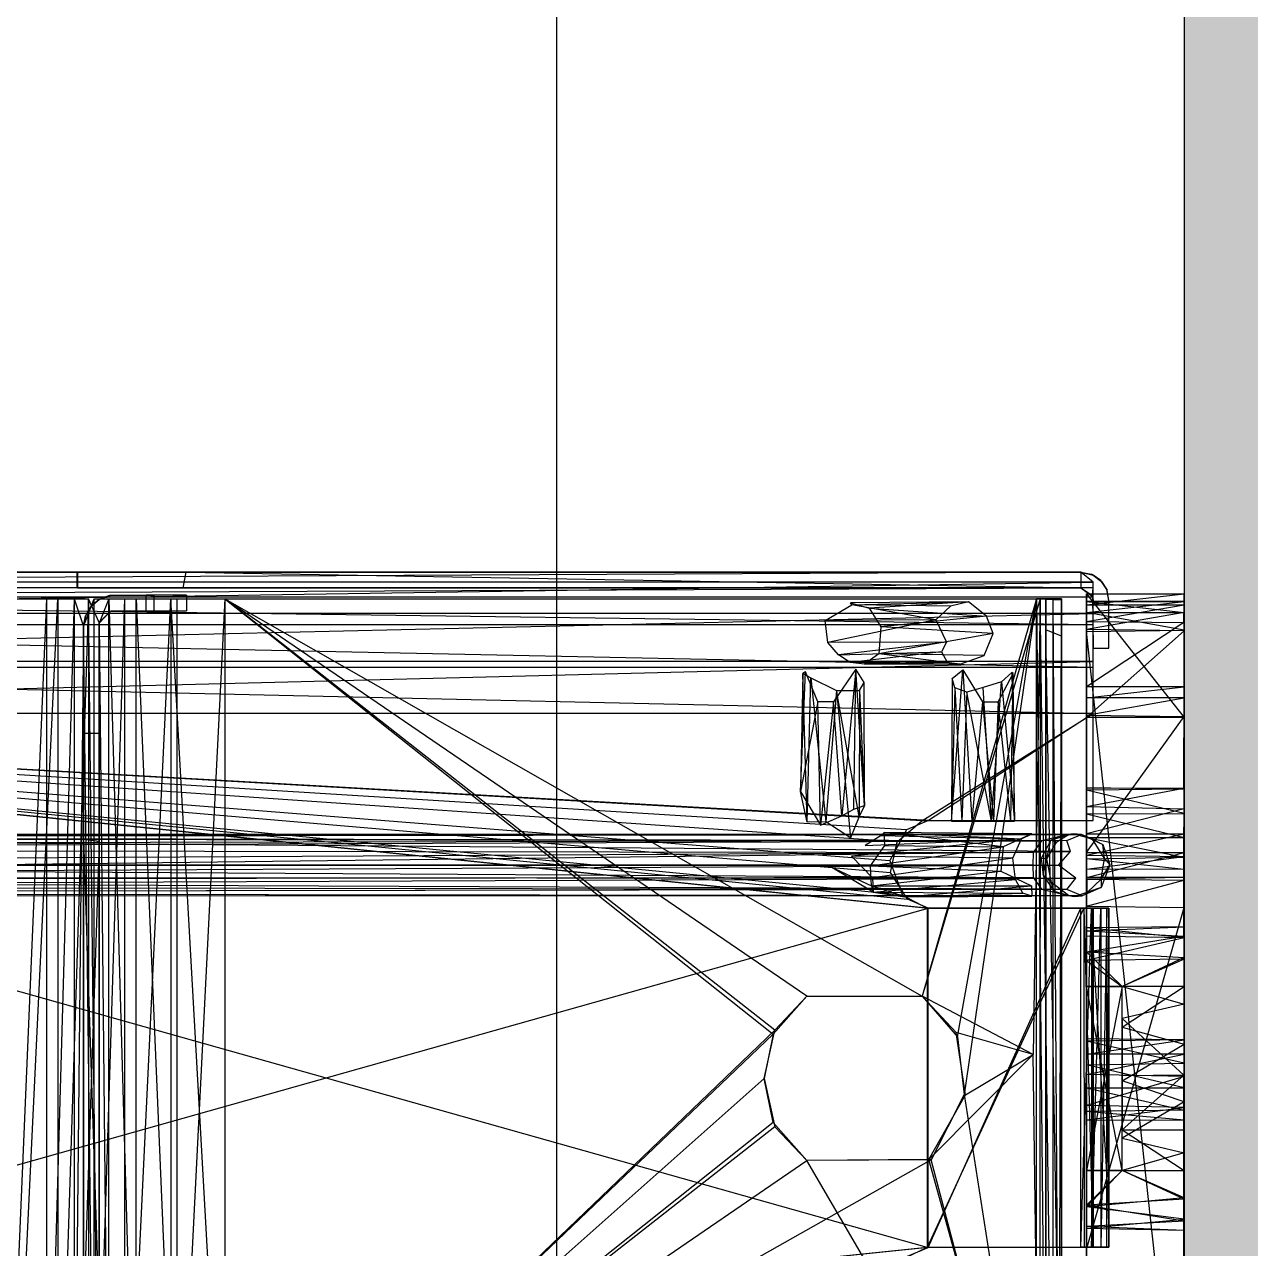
# Model space of a CAD drawing. Header units: inches. Extents: x 0 to 54693, y 0 to 31146.
# Drawn here: x 16360.8 to 16458.5, y 15884.7 to 15982.3 of the extents above; entities that cross this region are included whole.
import ezdxf
from ezdxf.lldxf.tags import DXFTag

# ---------------------------------------------------------------- set-up
doc = ezdxf.new("R2010")
doc.units = ezdxf.units.IN
doc.header["$MEASUREMENT"] = 0
doc.layers.add('Added', color=3, linetype='Continuous')
tags = doc.linetypes.add('fein_strichliert', pattern=[4, 1, -2, 1]).pattern_tags.tags
tags[8:9] = [DXFTag(74, 4), DXFTag(75, 0), DXFTag(340, '0'), DXFTag(46, 0.0), DXFTag(50, 0.0), DXFTag(44, 0.0), DXFTag(45, 0.0)]
tags[6:7] = [DXFTag(74, 4), DXFTag(75, 0), DXFTag(340, '0'), DXFTag(46, 0.0), DXFTag(50, 0.0), DXFTag(44, 0.0), DXFTag(45, 0.0)]
tags[4:5] = [DXFTag(74, 4), DXFTag(75, 0), DXFTag(340, '0'), DXFTag(46, 0.0), DXFTag(50, 0.0), DXFTag(44, 0.0), DXFTag(45, 0.0)]

msp = doc.modelspace()

# ---------------------------------------------------------------- linework, layer by layer
at = {"layer": 'Added', "linetype": 'fein_strichliert', "lineweight": -2, "ltscale": 0.18}
msp.add_line((16403.23, 15298.325), (16403.23, 16498.325), dxfattribs=at)
at = {"layer": 'Added', "linetype": 'Continuous', "lineweight": -2, "ltscale": 0.18}
for p, q in [((16453.23, 15985.825), (16453.23, 15810.825)), ((16444.999, 15938.624), (16281.655, 15937.834)), ((16444.999, 15938.624), (16281.655, 15938.624)), ((16355.732, 15938.624), (16444.999, 15938.624)), ((16365.013, 15938.624), (16363.542, 15938.624)), ((16365.01, 15937.374), (16365.013, 15938.624)), ((16365.02, 15938.624), (16365.013, 15938.624)), ((16444.999, 15938.624), (16365.013, 15938.624)), ((16373.68, 15938.624), (16365.013, 15938.624)), ((16365.018, 15937.374), (16365.013, 15938.624)), ((16365.02, 15938.624), (16365.018, 15937.374)), ((16365.02, 15938.624), (16373.68, 15938.624)), ((16370.016, 15938.624), (16365.02, 15938.624)), ((16373.446, 15937.374), (16373.68, 15938.624)), ((16373.68, 15938.624), (16444.999, 15937.374)), ((16444.999, 15938.624), (16445.999, 15938.389)), ((16444.999, 15938.624), (16444.999, 15937.374)), ((16444.999, 15938.624), (16445.86, 15938.453)), ((16445.999, 15937.834), (16444.999, 15938.624)), ((16445.86, 15938.453), (16445.999, 15938.389)), ((16446.59, 15937.965), (16445.86, 15938.453)), ((16446.59, 15937.965), (16445.999, 15938.389)), ((16445.999, 15938.389), (16446.66, 15937.891)), ((16281.655, 15935.329), (16445.999, 15937.834)), ((16445.999, 15937.834), (16281.655, 15937.834)), ((16445.999, 15918.845), (16445.999, 15937.834)), ((16446.66, 15937.891), (16446.59, 15937.965)), ((16447.078, 15937.235), (16446.59, 15937.965)), ((16446.66, 15937.891), (16447.097, 15937.188)), ((16447.078, 15937.235), (16446.66, 15937.891)), ((16281.655, 15936.672), (16444.999, 15937.374)), ((16445.999, 15937.374), (16281.655, 15937.374)), ((16281.655, 15936.672), (16445.999, 15934.445)), ((16281.655, 15936.672), (16445.999, 15936.672)), ((16359.342, 15860.089), (16362.586, 15936.489)), ((16359.342, 15936.489), (16365.909, 15936.489)), ((16359.82, 15860.089), (16363.47, 15936.489)), ((16362.586, 15860.089), (16362.586, 15936.489)), ((16364.754, 15936.489), (16362.586, 15860.089)), ((16363.47, 15936.489), (16363.47, 15860.089)), ((16365.909, 15936.489), (16363.47, 15860.089)), ((16364.754, 15936.489), (16364.754, 15860.089)), ((16364.754, 15936.489), (16365.515, 15934.289)), ((16365.018, 15937.374), (16369.074, 15937.37)), ((16365.018, 15937.374), (16373.446, 15937.374)), ((16365.515, 15934.289), (16366.372, 15936.489)), ((16366.768, 15862.006), (16365.909, 15936.489)), ((16365.909, 15936.489), (16365.909, 15860.089)), ((16366.768, 15934.606), (16365.909, 15936.489)), ((16366.775, 15936.462), (16366.1, 15935.896)), ((16366.1, 15935.896), (16366.77, 15936.457)), ((16366.372, 15860.089), (16368.81, 15936.489)), ((16366.372, 15860.089), (16366.372, 15936.489)), ((16366.372, 15936.489), (16441.466, 15936.489)), ((16367.526, 15936.489), (16366.768, 15934.572)), ((16366.77, 15936.457), (16367.64, 15936.779)), ((16366.77, 15936.457), (16367.582, 15936.775)), ((16366.77, 15936.457), (16366.775, 15936.462)), ((16367.582, 15936.775), (16366.775, 15936.462)), ((16367.526, 15860.089), (16367.526, 15936.489)), ((16367.526, 15936.489), (16369.694, 15860.089)), ((16370.504, 15936.789), (16367.582, 15936.775)), ((16367.582, 15936.775), (16367.64, 15936.779)), ((16370.504, 15936.789), (16367.64, 15936.779)), ((16367.64, 15936.779), (16371.142, 15936.789)), ((16368.81, 15860.089), (16372.46, 15936.489)), ((16368.81, 15860.089), (16368.81, 15936.489)), ((16369.074, 15937.37), (16373.446, 15937.374)), ((16369.694, 15860.089), (16369.694, 15936.489)), ((16369.694, 15936.489), (16372.938, 15860.089)), ((16373.731, 15936.789), (16370.504, 15936.789)), ((16370.504, 15935.539), (16370.504, 15936.789)), ((16371.142, 15935.539), (16371.142, 15936.789)), ((16372.46, 15936.489), (16372.46, 15860.089)), ((16376.765, 15860.089), (16372.46, 15936.489)), ((16376.765, 15936.489), (16372.938, 15860.089)), ((16372.938, 15936.489), (16372.938, 15860.089)), ((16373.446, 15937.374), (16444.999, 15937.374)), ((16373.731, 15936.789), (16373.731, 15935.539)), ((16376.765, 15936.489), (16420.483, 15901.811)), ((16376.765, 15936.489), (16432.358, 15904.839)), ((16423.172, 15904.839), (16376.765, 15936.489)), ((16420.615, 15902.145), (16376.765, 15936.489)), ((16376.765, 15936.489), (16376.765, 15860.089)), ((16376.765, 15936.489), (16441.776, 15936.489)), ((16441.466, 15936.489), (16432.358, 15904.839)), ((16441.776, 15936.489), (16432.358, 15904.839)), ((16435.172, 15901.61), (16441.466, 15936.489)), ((16441.466, 15936.489), (16435.719, 15897.007)), ((16441.776, 15936.489), (16441.215, 15900.199)), ((16442.214, 15936.49), (16441.466, 15936.489)), ((16441.48, 15860.089), (16441.466, 15936.489)), ((16441.466, 15936.489), (16442.212, 15860.089)), ((16441.466, 15936.489), (16441.776, 15936.489)), ((16441.776, 15936.489), (16441.724, 15860.089)), ((16442.806, 15860.089), (16441.776, 15936.489)), ((16441.776, 15936.489), (16442.806, 15936.489)), ((16442.214, 15936.49), (16442.212, 15860.089)), ((16443.459, 15936.491), (16442.214, 15936.49)), ((16442.214, 15936.49), (16442.215, 15862.903)), ((16442.214, 15936.49), (16442.215, 15936.466)), ((16442.215, 15936.466), (16443.459, 15936.491)), ((16442.215, 15862.903), (16442.215, 15936.466)), ((16442.215, 15936.466), (16443.465, 15936.41)), ((16442.215, 15934.02), (16442.215, 15936.466)), ((16442.806, 15936.489), (16443.459, 15936.491)), ((16443.294, 15860.089), (16442.806, 15936.489)), ((16442.806, 15860.089), (16442.806, 15936.489)), ((16443.294, 15860.089), (16443.459, 15936.491)), ((16443.465, 15860.089), (16443.459, 15936.491)), ((16443.465, 15863.086), (16443.459, 15936.491)), ((16443.459, 15936.491), (16443.465, 15936.41)), ((16444.999, 15937.374), (16445.999, 15936.672)), ((16444.999, 15937.374), (16445.923, 15936.757)), ((16445.471, 15901.438), (16445.47, 15936.889)), ((16445.47, 15901.257), (16445.47, 15936.889)), ((16445.47, 15936.889), (16453.23, 15927.039)), ((16445.47, 15936.889), (16445.47, 15859.689)), ((16445.47, 15936.889), (16453.23, 15936.889)), ((16445.47, 15936.888), (16453.23, 15936.889)), ((16445.47, 15936.888), (16453.23, 15936.888)), ((16445.47, 15936.011), (16453.23, 15936.888)), ((16445.923, 15936.757), (16445.999, 15937.374)), ((16445.923, 15936.757), (16445.999, 15932.571)), ((16445.923, 15936.757), (16445.999, 15936.374)), ((16447.097, 15937.188), (16447.078, 15937.235)), ((16447.249, 15936.374), (16447.078, 15937.235)), ((16447.249, 15936.374), (16447.097, 15937.188)), ((16453.23, 15936.888), (16453.228, 15934.607)), ((16453.23, 15936.889), (16453.23, 15877.61)), ((16453.23, 15936.889), (16453.23, 15901.375)), ((16453.23, 15936.889), (16453.23, 15859.689)), ((16453.23, 15936.889), (16453.23, 15875.456)), ((16453.23, 15880.1), (16453.23, 15936.889)), ((16453.23, 15919.778), (16453.23, 15936.889)), ((16453.23, 15936.888), (16453.23, 15936.889)), ((16453.23, 15936.888), (16453.23, 15929.489)), ((16453.23, 15936.011), (16453.23, 15936.888)), ((16366.1, 15935.896), (16365.666, 15935.144)), ((16367.7, 15935.53), (16366.768, 15934.606)), ((16366.768, 15934.572), (16367.664, 15935.515)), ((16366.768, 15934.606), (16367.664, 15935.515)), ((16367.664, 15935.515), (16370.504, 15935.539)), ((16367.664, 15935.515), (16367.7, 15935.53)), ((16371.142, 15935.539), (16367.7, 15935.53)), ((16367.7, 15935.53), (16370.504, 15935.539)), ((16370.504, 15935.539), (16373.731, 15935.539)), ((16424.639, 15934.764), (16426.755, 15936.021)), ((16436.044, 15936.264), (16426.638, 15936.18)), ((16426.755, 15936.021), (16426.638, 15936.18)), ((16426.638, 15936.18), (16428.135, 15935.758)), ((16426.755, 15936.021), (16436.044, 15936.264)), ((16434.614, 15935.922), (16426.755, 15936.021)), ((16433.45, 15934.839), (16426.755, 15936.021)), ((16436.044, 15936.264), (16428.135, 15935.758)), ((16428.135, 15935.758), (16429.059, 15934.275)), ((16428.135, 15935.758), (16437.484, 15935.121)), ((16434.614, 15935.922), (16433.45, 15934.839)), ((16436.044, 15936.264), (16434.614, 15935.922)), ((16437.484, 15935.121), (16436.044, 15936.264)), ((16443.465, 15936.41), (16443.466, 15933.531)), ((16443.465, 15936.41), (16443.465, 15863.086)), ((16453.23, 15936.284), (16445.47, 15936.283)), ((16445.471, 15934.058), (16445.47, 15936.283)), ((16445.47, 15910.275), (16445.47, 15936.283)), ((16445.47, 15936.283), (16445.471, 15936.28)), ((16445.47, 15933.898), (16445.47, 15936.283)), ((16453.23, 15936.28), (16445.47, 15936.283)), ((16445.471, 15936.28), (16445.47, 15933.898)), ((16445.47, 15935.411), (16445.471, 15936.28)), ((16445.47, 15935.411), (16453.23, 15936.28)), ((16445.47, 15936.011), (16453.23, 15936.011)), ((16445.47, 15934.689), (16453.23, 15936.011)), ((16445.471, 15936.28), (16453.23, 15936.284)), ((16445.471, 15936.28), (16453.23, 15935.411)), ((16447.249, 15932.571), (16447.249, 15936.374)), ((16453.228, 15934.607), (16453.23, 15936.011)), ((16453.23, 15936.284), (16453.23, 15936.28)), ((16453.23, 15936.284), (16453.23, 15935.411)), ((16453.23, 15933.997), (16453.23, 15936.284)), ((16453.23, 15936.28), (16453.23, 15933.997)), ((16453.23, 15936.28), (16453.23, 15910.366)), ((16453.23, 15935.411), (16453.23, 15936.28)), ((16453.23, 15936.28), (16453.23, 15933.945)), ((16445.999, 15935.329), (16281.655, 15935.329)), ((16281.655, 15931.515), (16445.999, 15935.329)), ((16365.515, 15934.289), (16365.666, 15935.144)), ((16365.666, 15935.144), (16365.515, 15934.289)), ((16366.768, 15934.606), (16366.764, 15923.974)), ((16366.765, 15925.785), (16366.768, 15934.606)), ((16366.765, 15920.789), (16366.768, 15934.606)), ((16366.768, 15934.572), (16366.765, 15920.789)), ((16366.765, 15917.148), (16366.768, 15934.572)), ((16366.765, 15925.785), (16366.768, 15934.572)), ((16366.768, 15934.572), (16366.765, 15879.194)), ((16366.768, 15934.572), (16366.765, 15925.783)), ((16366.768, 15934.572), (16366.766, 15923.931)), ((16366.768, 15934.572), (16366.767, 15861.974)), ((16366.768, 15934.572), (16366.768, 15934.606)), ((16366.768, 15862.006), (16366.768, 15934.606)), ((16366.768, 15934.572), (16367.526, 15860.089)), ((16433.45, 15934.839), (16424.639, 15934.764)), ((16424.827, 15933.034), (16424.639, 15934.764)), ((16433.45, 15934.839), (16424.827, 15933.034)), ((16437.484, 15935.121), (16429.059, 15934.275)), ((16433.45, 15934.839), (16434.286, 15933.038)), ((16438.006, 15933.737), (16437.484, 15935.121)), ((16445.47, 15933.898), (16445.47, 15935.411)), ((16445.47, 15935.411), (16453.23, 15935.411)), ((16453.23, 15933.997), (16445.47, 15935.411)), ((16445.47, 15935.411), (16445.471, 15934.058)), ((16445.47, 15934.689), (16453.228, 15934.607)), ((16453.228, 15934.607), (16445.47, 15929.489)), ((16453.23, 15935.411), (16445.471, 15934.058)), ((16453.228, 15934.607), (16453.23, 15929.489)), ((16453.23, 15935.411), (16453.23, 15933.997)), ((16281.655, 15934.445), (16445.999, 15934.445)), ((16281.655, 15934.445), (16445.999, 15931.055)), ((16365.515, 15934.289), (16364.754, 15860.089)), ((16365.515, 15862.289), (16365.515, 15934.289)), ((16365.515, 15934.289), (16365.515, 15862.289)), ((16365.515, 15879.392), (16365.515, 15934.289)), ((16365.515, 15925.785), (16365.515, 15934.289)), ((16365.515, 15934.289), (16365.515, 15879.435)), ((16365.515, 15934.289), (16365.515, 15917.388)), ((16365.515, 15934.289), (16365.515, 15921.751)), ((16365.515, 15923.907), (16365.515, 15934.289)), ((16366.372, 15860.089), (16365.515, 15934.289)), ((16365.515, 15934.289), (16365.515, 15874.773)), ((16365.515, 15934.289), (16365.515, 15925.783)), ((16365.515, 15925.783), (16365.515, 15934.289)), ((16365.515, 15920.789), (16365.515, 15934.289)), ((16365.515, 15917.363), (16365.515, 15934.289)), ((16429.059, 15934.275), (16428.91, 15932.106)), ((16438.006, 15933.737), (16428.91, 15932.106)), ((16438.006, 15933.737), (16429.059, 15934.275)), ((16437.309, 15931.999), (16438.006, 15933.737)), ((16442.215, 15862.903), (16442.215, 15934.02)), ((16443.466, 15933.531), (16442.215, 15934.02)), ((16443.465, 15863.086), (16442.215, 15934.02)), ((16443.465, 15863.086), (16443.466, 15933.531)), ((16445.471, 15934.058), (16445.47, 15927.039)), ((16445.471, 15934.058), (16445.47, 15910.275)), ((16445.47, 15933.898), (16453.23, 15933.997)), ((16445.47, 15927.039), (16453.23, 15933.945)), ((16445.47, 15933.898), (16445.47, 15905.621)), ((16445.47, 15862.578), (16445.47, 15933.898)), ((16445.471, 15909.631), (16445.47, 15933.898)), ((16445.47, 15933.898), (16445.47, 15907.682)), ((16445.47, 15910.275), (16445.47, 15933.898)), ((16453.23, 15862.68), (16445.47, 15933.898)), ((16453.23, 15933.945), (16445.471, 15934.058)), ((16453.23, 15933.997), (16453.228, 15898.551)), ((16453.23, 15909.504), (16453.23, 15933.997)), ((16453.23, 15933.997), (16453.23, 15904.207)), ((16453.23, 15933.997), (16453.23, 15907.799)), ((16453.23, 15910.366), (16453.23, 15933.997)), ((16453.23, 15933.997), (16453.23, 15862.68)), ((16453.23, 15933.945), (16453.23, 15910.366)), ((16434.286, 15933.038), (16424.827, 15933.034)), ((16425.688, 15932.04), (16424.827, 15933.034)), ((16434.286, 15933.038), (16425.688, 15932.04)), ((16434.286, 15933.038), (16433.913, 15932.288)), ((16445.999, 15932.571), (16447.249, 15932.571)), ((16425.688, 15932.04), (16433.913, 15932.288)), ((16426.631, 15931.419), (16425.688, 15932.04)), ((16433.913, 15932.288), (16426.631, 15931.419)), ((16428.91, 15932.106), (16427.762, 15931.298)), ((16437.309, 15931.999), (16428.91, 15932.106)), ((16435.363, 15931.291), (16428.91, 15932.106)), ((16433.913, 15932.288), (16434.344, 15931.459)), ((16435.363, 15931.291), (16437.309, 15931.999)), ((16445.999, 15931.515), (16281.655, 15931.515)), ((16281.655, 15927.374), (16445.999, 15931.515)), ((16281.655, 15931.055), (16445.999, 15931.055)), ((16281.655, 15931.055), (16445.999, 15927.374)), ((16422.67, 15921.15), (16423.056, 15930.68)), ((16422.849, 15930.553), (16422.67, 15921.15)), ((16423.056, 15930.68), (16422.849, 15930.553)), ((16423.198, 15918.707), (16422.849, 15930.553)), ((16422.849, 15930.553), (16423.476, 15930.204)), ((16424.041, 15928.289), (16423.056, 15930.68)), ((16427.084, 15930.896), (16425.293, 15928.289)), ((16427.084, 15930.896), (16425.95, 15919.211)), ((16434.344, 15931.459), (16426.631, 15931.419)), ((16427.762, 15931.298), (16426.631, 15931.419)), ((16426.909, 15919.749), (16427.084, 15930.896)), ((16427.737, 15929.846), (16427.084, 15930.896)), ((16427.774, 15920.035), (16427.084, 15930.896)), ((16427.762, 15931.298), (16434.344, 15931.459)), ((16435.363, 15931.291), (16427.762, 15931.298)), ((16434.344, 15931.459), (16435.363, 15931.291)), ((16434.684, 15918.787), (16435.593, 15930.849)), ((16434.741, 15930.145), (16435.593, 15930.849)), ((16435.593, 15930.849), (16437.169, 15928.289)), ((16435.593, 15930.849), (16436.313, 15918.789)), ((16439.514, 15930.642), (16438.679, 15929.884)), ((16439.618, 15930.544), (16439.514, 15930.642)), ((16439.514, 15930.642), (16439.714, 15918.788)), ((16423.198, 15918.707), (16423.476, 15930.204)), ((16423.476, 15930.204), (16424.674, 15918.723)), ((16423.476, 15930.204), (16425.54, 15929.193)), ((16427.366, 15929.201), (16427.737, 15929.846)), ((16427.774, 15920.035), (16427.737, 15929.846)), ((16434.741, 15930.145), (16434.684, 15918.787)), ((16434.967, 15929.414), (16434.741, 15930.145)), ((16438.679, 15929.884), (16437.214, 15929.444)), ((16437.896, 15918.787), (16438.679, 15929.884)), ((16438.425, 15928.289), (16439.618, 15930.544)), ((16438.679, 15929.884), (16439.714, 15918.788)), ((16439.415, 15918.792), (16439.618, 15930.544)), ((16439.714, 15918.788), (16439.618, 15930.544)), ((16425.54, 15929.193), (16424.674, 15918.723)), ((16425.54, 15929.193), (16427.366, 15929.201)), ((16427.346, 15919.148), (16425.54, 15929.193)), ((16425.54, 15929.193), (16426.642, 15917.462)), ((16427.366, 15929.201), (16427.346, 15919.148)), ((16427.366, 15929.201), (16427.774, 15920.035)), ((16434.967, 15929.414), (16434.684, 15918.787)), ((16435.922, 15929.074), (16434.967, 15929.414)), ((16434.967, 15929.414), (16435.531, 15918.789)), ((16435.922, 15929.074), (16435.531, 15918.789)), ((16437.214, 15929.444), (16435.922, 15929.074)), ((16437.896, 15918.787), (16435.922, 15929.074)), ((16437.896, 15918.787), (16437.214, 15929.444)), ((16445.47, 15929.489), (16445.47, 15919.948)), ((16453.23, 15929.489), (16445.47, 15929.479)), ((16453.23, 15929.489), (16445.47, 15929.489)), ((16453.23, 15929.485), (16445.47, 15929.479)), ((16445.47, 15928.611), (16453.23, 15929.485)), ((16445.471, 15927.235), (16445.47, 15929.479)), ((16445.47, 15929.479), (16445.47, 15919.369)), ((16453.23, 15928.611), (16445.47, 15928.611)), ((16445.47, 15928.611), (16445.471, 15927.235)), ((16445.471, 15927.235), (16453.23, 15928.611)), ((16453.229, 15921.411), (16453.23, 15929.489)), ((16453.23, 15921.327), (16453.23, 15929.489)), ((16453.23, 15919.778), (16453.23, 15929.489)), ((16453.23, 15929.485), (16453.23, 15929.489)), ((16453.23, 15929.485), (16453.23, 15919.4)), ((16453.23, 15928.611), (16453.23, 15929.485)), ((16453.23, 15929.485), (16453.23, 15927.126)), ((16453.23, 15929.485), (16453.23, 15916.289)), ((16453.23, 15921.327), (16453.23, 15929.485)), ((16424.041, 15928.289), (16422.67, 15921.15)), ((16425.293, 15928.289), (16424.041, 15928.289)), ((16424.246, 15918.481), (16424.041, 15928.289)), ((16425.293, 15928.289), (16424.246, 15918.481)), ((16425.95, 15919.211), (16425.293, 15928.289)), ((16437.169, 15928.289), (16436.313, 15918.789)), ((16437.169, 15928.289), (16438.425, 15928.289)), ((16437.169, 15928.289), (16438.041, 15918.789)), ((16438.425, 15928.289), (16438.041, 15918.789)), ((16439.415, 15918.792), (16438.425, 15928.289)), ((16432.32, 15918.807), (16281.655, 15927.374)), ((16281.655, 15927.374), (16431.191, 15912.559)), ((16281.655, 15927.374), (16432.83, 15911.857)), ((16281.655, 15927.374), (16429.829, 15914.7)), ((16430.353, 15917.146), (16281.655, 15927.374)), ((16445.999, 15927.374), (16281.655, 15927.374)), ((16431.123, 15918.091), (16281.655, 15927.374)), ((16281.655, 15927.374), (16429.778, 15915.656)), ((16430.78, 15912.904), (16281.655, 15927.374)), ((16432.851, 15918.839), (16281.655, 15927.374)), ((16432.77, 15911.85), (16281.655, 15927.374)), ((16432.759, 15884.825), (16281.655, 15927.374)), ((16432.32, 15918.807), (16445.999, 15927.374)), ((16445.999, 15927.374), (16432.851, 15918.839)), ((16445.47, 15916.289), (16445.471, 15927.235)), ((16445.47, 15916.289), (16453.23, 15927.126)), ((16445.47, 15927.039), (16445.471, 15908.376)), ((16445.47, 15927.039), (16445.471, 15901.438)), ((16445.47, 15910.06), (16445.47, 15927.039)), ((16453.23, 15927.039), (16445.47, 15927.039)), ((16445.47, 15910.275), (16445.47, 15927.039)), ((16445.471, 15927.235), (16453.23, 15927.126)), ((16453.229, 15909.631), (16453.23, 15927.039)), ((16453.23, 15927.039), (16453.23, 15910.366)), ((16453.23, 15901.016), (16453.23, 15927.039)), ((16453.23, 15898.432), (16453.23, 15927.039)), ((16453.23, 15927.039), (16453.23, 15907.92)), ((16365.515, 15925.785), (16366.765, 15925.785)), ((16365.515, 15925.785), (16366.765, 15925.783)), ((16365.515, 15924.45), (16365.515, 15925.785)), ((16366.765, 15925.785), (16365.515, 15925.783)), ((16365.515, 15925.783), (16365.515, 15925.785)), ((16365.515, 15925.783), (16365.515, 15923.907)), ((16366.764, 15923.974), (16366.765, 15925.785)), ((16366.765, 15925.783), (16366.765, 15925.785)), ((16366.765, 15925.783), (16366.766, 15923.931)), ((16365.515, 15921.751), (16365.515, 15924.45)), ((16365.515, 15923.907), (16365.515, 15920.789)), ((16366.765, 15920.789), (16366.764, 15923.974)), ((16366.766, 15923.931), (16366.765, 15920.789)), ((16365.515, 15917.388), (16365.515, 15921.751)), ((16365.515, 15920.789), (16365.515, 15917.363)), ((16366.768, 15862.006), (16366.765, 15920.789)), ((16366.765, 15920.789), (16366.765, 15917.148)), ((16422.67, 15921.15), (16424.246, 15918.481)), ((16423.198, 15918.707), (16422.67, 15921.15)), ((16445.47, 15919.948), (16445.47, 15921.445)), ((16445.47, 15921.445), (16453.229, 15921.411)), ((16453.23, 15921.327), (16445.47, 15921.445)), ((16445.47, 15919.948), (16453.229, 15921.411)), ((16453.23, 15921.327), (16445.47, 15921.258)), ((16445.47, 15919.369), (16445.47, 15921.258)), ((16453.23, 15919.4), (16445.47, 15921.258)), ((16453.229, 15921.411), (16453.23, 15919.778)), ((16453.229, 15921.411), (16453.23, 15921.327)), ((16453.23, 15919.4), (16453.23, 15921.327)), ((16426.909, 15919.749), (16427.774, 15920.035)), ((16427.774, 15920.035), (16427.346, 15919.148)), ((16445.47, 15917.766), (16445.47, 15919.948)), ((16445.47, 15919.948), (16453.23, 15919.778)), ((16445.47, 15900.146), (16445.47, 15919.948)), ((16424.246, 15918.481), (16425.95, 15919.211)), ((16425.95, 15919.211), (16426.909, 15919.749)), ((16427.346, 15919.148), (16426.642, 15917.462)), ((16432.851, 15918.839), (16431.123, 15918.091)), ((16432.32, 15918.807), (16445.999, 15918.845)), ((16432.32, 15918.807), (16432.851, 15918.839)), ((16432.851, 15918.839), (16445.999, 15918.845)), ((16453.23, 15919.778), (16445.47, 15917.766)), ((16445.47, 15919.369), (16453.23, 15919.4)), ((16445.47, 15916.289), (16445.47, 15919.369)), ((16445.47, 15919.369), (16445.47, 15917.495)), ((16445.47, 15919.369), (16453.23, 15917.495)), ((16453.23, 15917.766), (16453.23, 15919.778)), ((16453.23, 15917.495), (16453.23, 15919.4)), ((16453.23, 15916.289), (16453.23, 15919.4)), ((16424.674, 15918.723), (16423.198, 15918.707)), ((16426.642, 15917.462), (16424.674, 15918.723)), ((16429.338, 15917.882), (16429.1, 15917.653)), ((16429.391, 15916.86), (16429.338, 15917.882)), ((16429.338, 15917.882), (16440.283, 15917.391)), ((16441.104, 15917.778), (16429.338, 15917.882)), ((16438.806, 15916.75), (16429.338, 15917.882)), ((16431.123, 15918.091), (16429.778, 15915.656)), ((16430.353, 15917.146), (16432.32, 15918.807)), ((16434.684, 15918.787), (16435.531, 15918.789)), ((16434.684, 15918.787), (16436.313, 15918.789)), ((16437.896, 15918.787), (16434.684, 15918.787)), ((16435.531, 15918.789), (16437.896, 15918.787)), ((16436.313, 15918.789), (16439.714, 15918.788)), ((16437.896, 15918.787), (16436.313, 15918.789)), ((16438.041, 15918.789), (16436.313, 15918.789)), ((16439.714, 15918.788), (16437.896, 15918.787)), ((16439.415, 15918.792), (16438.041, 15918.789)), ((16439.714, 15918.788), (16439.415, 15918.792)), ((16266.192, 15916.561), (16441.865, 15917.228)), ((16266.676, 15917.488), (16444.033, 15917.72)), ((16266.676, 15917.488), (16441.865, 15917.228)), ((16444.033, 15917.72), (16267.245, 15917.786)), ((16267.245, 15917.786), (16445.05, 15917.729)), ((16267.735, 15917.591), (16445.05, 15917.729)), ((16267.735, 15917.591), (16443.883, 15917.244)), ((16443.883, 15917.244), (16355.491, 15917.057)), ((16444.186, 15916.375), (16355.491, 15917.057)), ((16365.515, 15879.435), (16365.515, 15917.388)), ((16366.765, 15917.148), (16365.515, 15917.388)), ((16365.515, 15917.363), (16366.765, 15879.22)), ((16365.515, 15917.363), (16365.515, 15879.392)), ((16365.515, 15917.363), (16366.765, 15917.192)), ((16366.765, 15917.148), (16365.515, 15879.435)), ((16366.765, 15879.22), (16366.765, 15917.192)), ((16366.765, 15917.192), (16366.768, 15862.006)), ((16366.765, 15879.194), (16366.765, 15917.148)), ((16440.283, 15917.391), (16426.714, 15916.007)), ((16429.1, 15917.653), (16427.821, 15916.851)), ((16427.821, 15916.851), (16440.283, 15917.391)), ((16429.1, 15917.653), (16440.283, 15917.391)), ((16429.829, 15914.7), (16430.353, 15917.146)), ((16441.104, 15917.778), (16438.806, 15916.75)), ((16439.575, 15915.848), (16440.283, 15917.391)), ((16440.283, 15917.391), (16441.104, 15917.778)), ((16441.865, 15917.228), (16441.208, 15916.285)), ((16442.617, 15917.262), (16441.834, 15915.801)), ((16444.033, 15917.72), (16441.865, 15917.228)), ((16442.306, 15915.793), (16442.617, 15917.262)), ((16442.306, 15915.793), (16443.093, 15917.136)), ((16444.39, 15917.787), (16442.617, 15917.262)), ((16444.033, 15917.72), (16442.617, 15917.262)), ((16442.617, 15917.262), (16443.093, 15917.136)), ((16443.093, 15917.136), (16444.033, 15917.72)), ((16443.883, 15917.244), (16445.05, 15917.729)), ((16444.186, 15916.375), (16443.883, 15917.244)), ((16444.39, 15917.787), (16444.033, 15917.72)), ((16445.05, 15917.729), (16444.033, 15917.72)), ((16445.935, 15917.355), (16444.39, 15917.787)), ((16445.05, 15917.729), (16444.39, 15917.787)), ((16445.05, 15917.729), (16446.767, 15916.929)), ((16445.935, 15917.355), (16445.05, 15917.729)), ((16445.471, 15916.076), (16445.47, 15917.766)), ((16445.47, 15917.766), (16453.23, 15917.766)), ((16445.471, 15915.793), (16445.47, 15917.495)), ((16445.47, 15917.495), (16453.23, 15915.922)), ((16445.47, 15917.495), (16453.23, 15917.495)), ((16445.471, 15916.076), (16453.23, 15917.766)), ((16446.882, 15915.812), (16445.935, 15917.355)), ((16445.935, 15917.355), (16446.767, 15916.929)), ((16446.767, 15916.929), (16447.312, 15915.309)), ((16446.882, 15915.812), (16446.767, 15916.929)), ((16441.208, 15916.285), (16266.022, 15915.327)), ((16266.192, 15916.561), (16441.208, 15916.285)), ((16355.85, 15915.289), (16444.186, 15916.375)), ((16426.714, 15916.007), (16428.387, 15914.274)), ((16439.575, 15915.848), (16426.714, 15916.007)), ((16428.252, 15915.222), (16429.391, 15916.86)), ((16428.252, 15915.222), (16438.806, 15916.75)), ((16429.391, 15916.86), (16438.806, 15916.75)), ((16438.806, 15916.75), (16438.642, 15914.795)), ((16441.208, 15916.285), (16441.182, 15915.281)), ((16443.227, 15915.289), (16444.186, 15916.375)), ((16445.47, 15916.289), (16453.23, 15916.289)), ((16445.471, 15915.793), (16445.47, 15916.289)), ((16445.47, 15914.289), (16453.23, 15916.289)), ((16445.47, 15914.965), (16445.471, 15916.076)), ((16445.47, 15880.135), (16445.471, 15916.076)), ((16445.471, 15916.076), (16445.47, 15900.146)), ((16445.47, 15914.965), (16453.23, 15915.967)), ((16445.471, 15916.076), (16453.23, 15915.967)), ((16445.471, 15915.793), (16453.23, 15915.922)), ((16453.229, 15914.931), (16453.23, 15915.967)), ((16453.229, 15914.931), (16453.23, 15915.922)), ((16441.182, 15915.281), (16266.022, 15915.327)), ((16266.022, 15915.327), (16441.21, 15914.303)), ((16268.353, 15914.379), (16443.227, 15915.289)), ((16355.85, 15915.289), (16443.227, 15915.289)), ((16428.442, 15913.123), (16425.032, 15915.176)), ((16425.032, 15915.176), (16428.329, 15913.639)), ((16428.329, 15913.639), (16428.252, 15915.222)), ((16428.252, 15915.222), (16438.642, 15914.795)), ((16439.575, 15915.848), (16428.387, 15914.274)), ((16429.778, 15915.656), (16430.78, 15912.904)), ((16439.808, 15914.131), (16439.575, 15915.848)), ((16441.182, 15915.281), (16441.21, 15914.303)), ((16442.306, 15915.793), (16441.834, 15915.801)), ((16441.834, 15915.801), (16442.003, 15914.473)), ((16442.003, 15914.473), (16442.306, 15915.793)), ((16442.67, 15913.901), (16442.306, 15915.793)), ((16444.605, 15914.234), (16443.227, 15915.289)), ((16445.471, 15915.793), (16445.47, 15914.289)), ((16445.471, 15915.793), (16445.47, 15914.965)), ((16445.47, 15914.965), (16445.47, 15880.135)), ((16445.47, 15914.965), (16445.47, 15884.659)), ((16445.47, 15914.965), (16445.47, 15914.289)), ((16445.47, 15914.965), (16445.47, 15881.561)), ((16445.47, 15914.965), (16445.47, 15912.003)), ((16453.229, 15914.931), (16445.47, 15914.965)), ((16453.229, 15914.931), (16445.471, 15915.793)), ((16447.312, 15915.309), (16446.62, 15913.494)), ((16446.628, 15914.154), (16446.882, 15915.812)), ((16446.628, 15914.154), (16447.312, 15915.309)), ((16446.882, 15915.812), (16447.312, 15915.309)), ((16453.229, 15914.931), (16453.23, 15881.506)), ((16441.21, 15914.303), (16266.174, 15914.083)), ((16441.864, 15913.358), (16266.174, 15914.083)), ((16268.137, 15913.568), (16444.605, 15914.234)), ((16268.353, 15914.379), (16444.605, 15914.234)), ((16428.329, 15913.639), (16438.642, 15914.795)), ((16439.808, 15914.131), (16428.387, 15914.274)), ((16428.387, 15914.274), (16428.442, 15913.123)), ((16428.442, 15913.123), (16439.808, 15914.131)), ((16431.191, 15912.559), (16429.829, 15914.7)), ((16438.642, 15914.795), (16441.075, 15913.624)), ((16440.38, 15913.043), (16439.808, 15914.131)), ((16441.21, 15914.303), (16441.864, 15913.358)), ((16442.67, 15913.901), (16442.003, 15914.473)), ((16442.003, 15914.473), (16442.879, 15913.188)), ((16443.883, 15913.334), (16444.605, 15914.234)), ((16453.23, 15914.289), (16445.47, 15914.289)), ((16445.47, 15914.289), (16445.477, 15914.166)), ((16445.47, 15912.003), (16445.47, 15914.289)), ((16445.477, 15914.166), (16445.47, 15912.003)), ((16445.47, 15912.003), (16453.213, 15914.078)), ((16453.23, 15914.289), (16445.477, 15914.166)), ((16445.477, 15914.166), (16453.213, 15914.078)), ((16445.526, 15913.143), (16446.628, 15914.154)), ((16446.628, 15914.154), (16446.62, 15913.494)), ((16453.213, 15914.078), (16453.23, 15914.289)), ((16453.23, 15911.918), (16453.213, 15914.078)), ((16453.23, 15914.289), (16453.23, 15884.575)), ((16266.646, 15913.116), (16441.864, 15913.358)), ((16266.646, 15913.116), (16444.013, 15912.859)), ((16443.883, 15913.334), (16267.818, 15913.056)), ((16445.112, 15912.85), (16267.818, 15913.056)), ((16443.883, 15913.334), (16268.137, 15913.568)), ((16428.329, 15913.639), (16428.442, 15913.123)), ((16430.986, 15912.766), (16428.329, 15913.639)), ((16428.329, 15913.639), (16441.075, 15913.624)), ((16428.442, 15913.123), (16440.38, 15913.043)), ((16428.442, 15913.123), (16430.986, 15912.766)), ((16430.986, 15912.766), (16441.075, 15913.624)), ((16430.986, 15912.766), (16440.38, 15913.043)), ((16441.11, 15912.808), (16440.38, 15913.043)), ((16441.075, 15913.624), (16441.11, 15912.808)), ((16441.864, 15913.358), (16444.013, 15912.859)), ((16442.879, 15913.188), (16442.67, 15913.901)), ((16444.013, 15912.859), (16442.67, 15913.901)), ((16442.879, 15913.188), (16444.481, 15912.791)), ((16444.013, 15912.859), (16442.879, 15913.188)), ((16445.112, 15912.85), (16443.883, 15913.334)), ((16444.481, 15912.791), (16446.62, 15913.494)), ((16444.481, 15912.791), (16445.526, 15913.143)), ((16446.62, 15913.494), (16445.112, 15912.85)), ((16446.62, 15913.494), (16445.526, 15913.143)), ((16267.237, 15912.792), (16444.013, 15912.859)), ((16445.112, 15912.85), (16267.237, 15912.792)), ((16430.78, 15912.904), (16432.77, 15911.85)), ((16430.986, 15912.766), (16441.11, 15912.808)), ((16432.83, 15911.857), (16431.191, 15912.559)), ((16444.013, 15912.859), (16444.481, 15912.791)), ((16445.112, 15912.85), (16444.013, 15912.859)), ((16444.481, 15912.791), (16445.112, 15912.85)), ((16445.47, 15912.003), (16453.23, 15911.918)), ((16445.47, 15912.003), (16445.47, 15884.659)), ((16281.655, 15869.276), (16432.83, 15911.857)), ((16432.77, 15911.85), (16432.759, 15884.825)), ((16445.24, 15911.844), (16432.759, 15884.825)), ((16432.77, 15911.85), (16432.83, 15911.857)), ((16444.999, 15911.845), (16432.77, 15911.85)), ((16432.77, 15911.85), (16445.24, 15911.844)), ((16432.83, 15911.857), (16444.999, 15911.845)), ((16432.85, 15884.828), (16432.83, 15911.857)), ((16432.85, 15884.828), (16444.999, 15911.845)), ((16444.999, 15911.845), (16445.24, 15911.844)), ((16447.249, 15911.845), (16444.999, 15911.845)), ((16444.999, 15884.834), (16445.86, 15911.845)), ((16444.999, 15884.834), (16444.999, 15911.845)), ((16445.24, 15911.844), (16445.998, 15911.845)), ((16445.24, 15911.844), (16445.997, 15884.834)), ((16445.24, 15911.844), (16445.263, 15884.835)), ((16445.47, 15884.659), (16453.23, 15911.918)), ((16445.86, 15884.834), (16446.59, 15911.845)), ((16445.86, 15911.845), (16445.86, 15884.834)), ((16445.997, 15884.834), (16445.998, 15911.845)), ((16445.999, 15884.837), (16445.998, 15911.845)), ((16445.998, 15911.845), (16447.249, 15911.845)), ((16445.999, 15911.825), (16445.998, 15911.845)), ((16447.249, 15911.832), (16445.998, 15911.845)), ((16447.249, 15911.832), (16445.999, 15911.825)), ((16445.999, 15911.825), (16445.999, 15908.39)), ((16445.999, 15884.837), (16445.999, 15911.825)), ((16446.59, 15911.845), (16446.59, 15884.834)), ((16447.078, 15911.845), (16446.59, 15884.834)), ((16447.078, 15884.834), (16447.078, 15911.845)), ((16447.078, 15884.834), (16447.249, 15911.845)), ((16447.249, 15911.845), (16447.249, 15884.834)), ((16447.249, 15908.483), (16447.249, 15911.832)), ((16453.23, 15911.918), (16453.23, 15884.575)), ((16445.47, 15910.06), (16453.23, 15910.366)), ((16453.23, 15910.366), (16445.47, 15910.275)), ((16445.471, 15909.631), (16445.47, 15910.275)), ((16445.47, 15910.06), (16445.47, 15910.275)), ((16453.23, 15909.504), (16445.47, 15910.275)), ((16445.47, 15910.06), (16445.471, 15908.376)), ((16445.47, 15910.06), (16453.229, 15909.631)), ((16453.23, 15910.366), (16453.229, 15909.631)), ((16453.23, 15910.366), (16453.23, 15909.504)), ((16445.471, 15909.631), (16445.47, 15907.682)), ((16453.23, 15909.504), (16445.47, 15907.682)), ((16445.471, 15908.376), (16453.229, 15909.631)), ((16453.23, 15909.504), (16445.471, 15909.631)), ((16453.229, 15909.631), (16453.23, 15907.92)), ((16453.23, 15907.799), (16453.23, 15909.504)), ((16445.47, 15905.621), (16445.471, 15908.376)), ((16445.471, 15908.376), (16448.311, 15905.621)), ((16445.471, 15908.376), (16453.23, 15907.92)), ((16445.999, 15908.39), (16447.249, 15908.483)), ((16445.999, 15908.39), (16447.25, 15887.753)), ((16445.999, 15908.39), (16445.999, 15884.837)), ((16445.999, 15888.196), (16445.999, 15908.39)), ((16447.25, 15887.753), (16447.249, 15908.483)), ((16447.249, 15884.841), (16447.249, 15908.483)), ((16453.23, 15907.799), (16445.47, 15907.682)), ((16445.47, 15905.621), (16445.47, 15907.682)), ((16445.47, 15907.682), (16448.311, 15905.621)), ((16453.23, 15907.92), (16448.311, 15905.621)), ((16453.23, 15907.799), (16448.311, 15905.621)), ((16453.23, 15907.92), (16453.23, 15905.613)), ((16453.23, 15907.799), (16453.23, 15904.207)), ((16445.47, 15905.621), (16445.47, 15862.578)), ((16445.47, 15905.621), (16448.311, 15905.621)), ((16448.311, 15890.958), (16445.47, 15905.621)), ((16448.311, 15905.621), (16445.47, 15905.621)), ((16448.311, 15905.621), (16445.47, 15890.958)), ((16448.311, 15905.621), (16453.23, 15904.207)), ((16448.311, 15890.958), (16448.311, 15905.621)), ((16453.23, 15905.613), (16448.311, 15905.621)), ((16448.311, 15902.376), (16453.23, 15905.613)), ((16453.23, 15905.613), (16453.23, 15901.016)), ((16423.172, 15904.839), (16420.483, 15901.811)), ((16420.615, 15902.145), (16423.172, 15904.839)), ((16423.172, 15904.839), (16432.358, 15904.839)), ((16432.358, 15904.839), (16435.172, 15901.61)), ((16441.215, 15900.199), (16432.358, 15904.839)), ((16435.059, 15901.95), (16432.358, 15904.839)), ((16453.23, 15904.207), (16448.311, 15903.061)), ((16453.23, 15904.207), (16453.228, 15898.551)), ((16448.311, 15903.061), (16448.307, 15898.492)), ((16448.307, 15898.087), (16448.311, 15902.376)), ((16448.311, 15903.061), (16453.228, 15898.551)), ((16448.311, 15902.376), (16453.23, 15901.016)), ((16376.765, 15860.089), (16420.615, 15902.145)), ((16376.765, 15860.089), (16420.483, 15901.811)), ((16419.765, 15898.289), (16420.615, 15902.145)), ((16420.483, 15901.811), (16419.765, 15898.289)), ((16435.814, 15896.991), (16435.059, 15901.95)), ((16441.215, 15900.199), (16435.059, 15901.95)), ((16435.172, 15901.61), (16435.719, 15897.007)), ((16445.471, 15901.438), (16445.47, 15901.257)), ((16445.47, 15900.228), (16445.471, 15901.438)), ((16453.23, 15901.375), (16445.47, 15901.257)), ((16445.47, 15900.228), (16453.23, 15901.36)), ((16445.471, 15899.369), (16445.47, 15901.257)), ((16445.47, 15900.146), (16445.47, 15901.257)), ((16453.23, 15899.517), (16445.47, 15901.257)), ((16453.23, 15901.375), (16445.471, 15901.438)), ((16453.23, 15901.36), (16445.471, 15901.438)), ((16453.23, 15867.089), (16453.23, 15901.375)), ((16453.23, 15901.36), (16453.23, 15901.375)), ((16453.23, 15901.375), (16453.23, 15859.69)), ((16453.23, 15901.375), (16453.23, 15899.517)), ((16448.307, 15898.087), (16453.23, 15901.016)), ((16453.23, 15888.639), (16453.23, 15901.016)), ((16453.23, 15896.418), (16453.23, 15901.016)), ((16441.215, 15900.199), (16432.892, 15891.838)), ((16435.814, 15896.991), (16441.215, 15900.199)), ((16441.724, 15860.089), (16441.215, 15900.199)), ((16453.23, 15900.228), (16445.47, 15900.228)), ((16445.47, 15898.601), (16453.23, 15900.228)), ((16445.47, 15900.146), (16445.47, 15859.691)), ((16445.47, 15880.135), (16445.47, 15900.146)), ((16445.47, 15900.146), (16445.47, 15895.658)), ((16445.47, 15900.146), (16445.47, 15875.535)), ((16445.47, 15900.146), (16445.471, 15899.369)), ((16445.47, 15897.546), (16445.471, 15899.369)), ((16445.471, 15899.369), (16453.23, 15899.517)), ((16453.23, 15897.546), (16445.471, 15899.369)), ((16453.23, 15900.228), (16453.23, 15898.432)), ((16453.23, 15898.432), (16445.47, 15898.601)), ((16445.47, 15898.601), (16445.471, 15896.131)), ((16453.23, 15898.432), (16445.471, 15896.131)), ((16453.228, 15898.551), (16448.307, 15898.492)), ((16448.307, 15898.492), (16448.311, 15894.203)), ((16448.311, 15894.203), (16453.228, 15898.551)), ((16453.23, 15862.68), (16453.228, 15898.551)), ((16453.23, 15894.203), (16453.228, 15898.551)), ((16453.23, 15895.979), (16453.23, 15898.432)), ((16453.23, 15898.432), (16453.23, 15888.639)), ((16376.765, 15860.089), (16419.765, 15898.289)), ((16420.483, 15894.767), (16419.765, 15898.289)), ((16419.765, 15898.289), (16420.615, 15894.434)), ((16445.47, 15897.546), (16453.23, 15895.77)), ((16445.47, 15897.546), (16445.47, 15895.658)), ((16445.47, 15897.546), (16453.23, 15897.546)), ((16453.23, 15896.418), (16448.307, 15898.087)), ((16448.311, 15893.517), (16448.307, 15898.087)), ((16453.23, 15895.77), (16453.23, 15897.546)), ((16432.892, 15891.838), (16435.814, 15896.991)), ((16435.719, 15897.007), (16433.081, 15891.792)), ((16435.719, 15897.007), (16441.48, 15860.089)), ((16453.23, 15896.418), (16448.311, 15893.517)), ((16453.23, 15896.418), (16453.23, 15892.372)), ((16445.47, 15869.539), (16445.471, 15896.131)), ((16445.471, 15896.131), (16445.47, 15894.995)), ((16445.47, 15894.995), (16453.23, 15895.979)), ((16453.23, 15895.77), (16445.47, 15895.658)), ((16453.23, 15894.963), (16445.47, 15895.658)), ((16445.47, 15894.995), (16445.47, 15895.658)), ((16453.23, 15895.979), (16445.471, 15896.131)), ((16453.23, 15895.979), (16453.23, 15894.963)), ((16453.23, 15888.639), (16453.23, 15895.979)), ((16453.23, 15859.69), (16453.23, 15895.77)), ((16453.23, 15894.963), (16453.23, 15895.77)), ((16420.483, 15894.767), (16376.765, 15860.089)), ((16420.615, 15894.434), (16376.765, 15860.089)), ((16423.172, 15891.739), (16420.483, 15894.767)), ((16420.615, 15894.434), (16423.172, 15891.739)), ((16445.47, 15894.995), (16453.23, 15894.963)), ((16453.23, 15894.963), (16453.23, 15859.69)), ((16453.23, 15894.963), (16453.23, 15888.639)), ((16448.311, 15894.203), (16453.23, 15890.965)), ((16448.311, 15894.203), (16453.23, 15894.203)), ((16448.311, 15893.517), (16453.23, 15892.372)), ((16453.23, 15894.203), (16453.23, 15862.68)), ((16433.081, 15891.792), (16376.765, 15860.089)), ((16376.765, 15860.089), (16423.172, 15891.739)), ((16432.892, 15891.838), (16423.172, 15891.739)), ((16433.081, 15891.792), (16423.172, 15891.739)), ((16441.724, 15860.089), (16423.172, 15891.739)), ((16433.081, 15891.792), (16432.892, 15891.838)), ((16441.724, 15860.089), (16432.892, 15891.838)), ((16441.48, 15860.089), (16433.081, 15891.792)), ((16453.23, 15892.372), (16448.311, 15890.958)), ((16453.23, 15888.639), (16453.23, 15892.372)), ((16453.23, 15892.372), (16453.23, 15888.78)), ((16445.47, 15888.203), (16448.311, 15890.958)), ((16445.47, 15890.958), (16448.311, 15890.958)), ((16448.311, 15890.958), (16445.47, 15888.054)), ((16445.47, 15888.203), (16445.47, 15890.958)), ((16445.47, 15890.958), (16445.47, 15862.578)), ((16448.311, 15890.958), (16445.47, 15890.958)), ((16445.47, 15888.054), (16445.47, 15890.958)), ((16448.311, 15890.958), (16453.23, 15890.965)), ((16453.23, 15888.659), (16448.311, 15890.958)), ((16453.23, 15888.78), (16448.311, 15890.958)), ((16453.23, 15862.68), (16453.23, 15890.965)), ((16453.23, 15888.659), (16453.23, 15890.965)), ((16453.23, 15888.78), (16445.47, 15888.054)), ((16453.23, 15888.659), (16445.47, 15888.203)), ((16453.23, 15888.659), (16453.23, 15862.68)), ((16453.23, 15886.948), (16453.23, 15888.659)), ((16445.47, 15888.203), (16445.47, 15862.578)), ((16445.47, 15888.203), (16445.47, 15869.539)), ((16445.47, 15888.203), (16445.47, 15886.519)), ((16445.47, 15888.203), (16453.23, 15886.948)), ((16445.47, 15888.054), (16445.47, 15869.539)), ((16445.47, 15888.054), (16445.47, 15886.353)), ((16453.23, 15887.075), (16445.47, 15888.054)), ((16447.25, 15887.753), (16445.999, 15888.196)), ((16445.999, 15888.196), (16445.999, 15884.837)), ((16447.249, 15884.841), (16447.25, 15887.753)), ((16445.47, 15886.353), (16453.23, 15887.075)), ((16445.47, 15886.519), (16453.23, 15886.948)), ((16453.23, 15887.075), (16453.23, 15886.213)), ((16453.23, 15862.68), (16453.23, 15886.948)), ((16453.23, 15886.948), (16453.23, 15869.539)), ((16453.23, 15886.948), (16453.23, 15886.213)), ((16445.47, 15886.519), (16445.47, 15869.539)), ((16445.47, 15886.519), (16453.23, 15886.213)), ((16445.47, 15886.519), (16445.47, 15886.353)), ((16445.47, 15886.353), (16445.47, 15869.539)), ((16445.47, 15886.353), (16453.23, 15886.213)), ((16453.23, 15886.213), (16453.23, 15869.539)), ((16432.85, 15884.828), (16281.655, 15869.276)), ((16432.759, 15884.825), (16281.655, 15869.276)), ((16432.759, 15884.825), (16431.072, 15884.035)), ((16431.191, 15884.116), (16432.85, 15884.828)), ((16445.263, 15884.835), (16432.759, 15884.825)), ((16432.85, 15884.828), (16432.759, 15884.825)), ((16445.263, 15884.835), (16432.85, 15884.828)), ((16432.85, 15884.828), (16444.999, 15884.834)), ((16445.263, 15884.835), (16444.999, 15884.834)), ((16444.999, 15884.834), (16447.249, 15884.834)), ((16445.997, 15884.834), (16445.263, 15884.835)), ((16445.997, 15884.834), (16447.249, 15884.841)), ((16445.997, 15884.834), (16445.999, 15884.837)), ((16447.249, 15884.834), (16445.997, 15884.834)), ((16445.999, 15884.837), (16447.249, 15884.841))]:
    msp.add_line(p, q, dxfattribs=at)
msp.add_solid([(16553.23, 15810.825), (16453.23, 15810.825), (16553.23, 15985.825), (16453.23, 15985.825)], dxfattribs=at)

doc.saveas('drawing.dxf')
